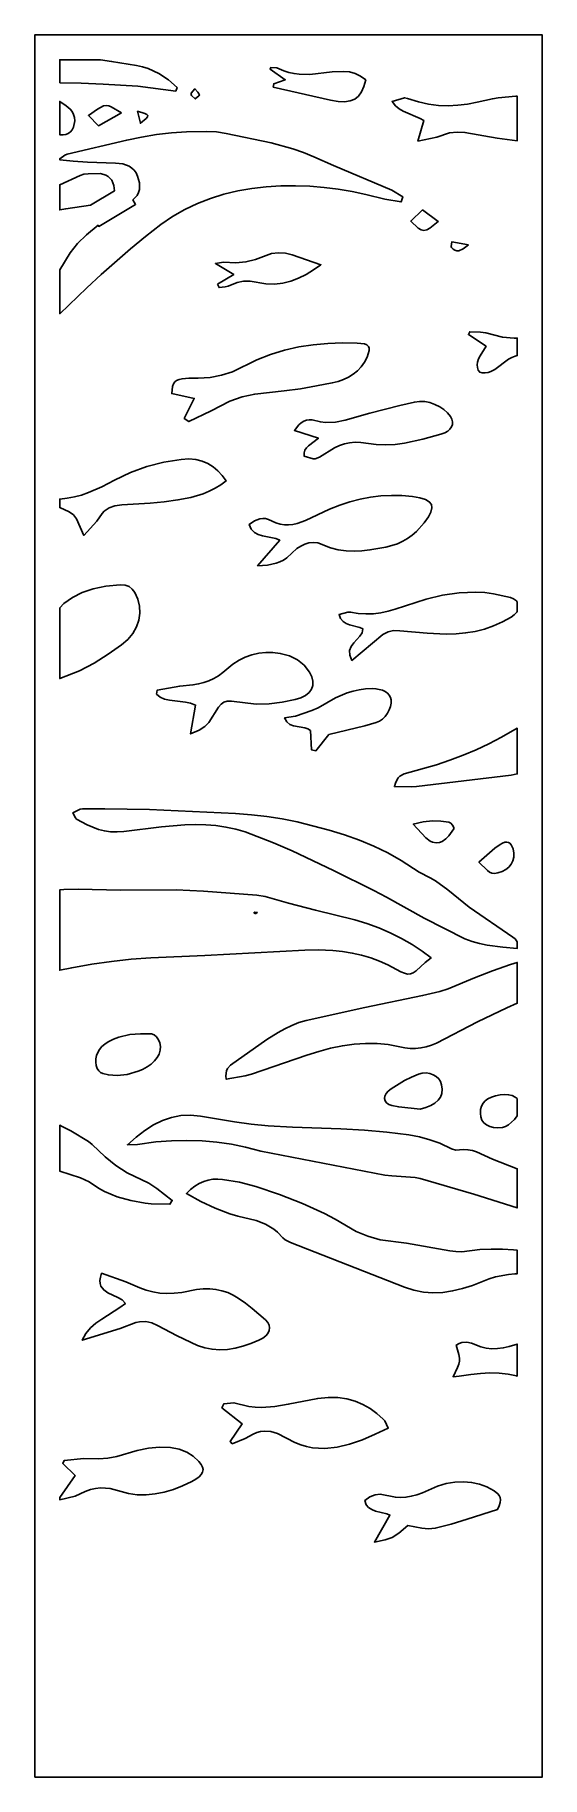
# Model space of a CAD drawing. Extents: x 0 to 408, y 0 to 1400.
import ezdxf

# ---------------------------------------------------------------- set-up
doc = ezdxf.new("R2010")
doc.units = 0
doc.layers.add('CUT', color=1, linetype='Continuous')
doc.layers.add('OUTLINE', color=7, linetype='Continuous')

msp = doc.modelspace()

# ---------------------------------------------------------------- linework, layer by layer
at = {"layer": 'CUT'}
for points in [[(20, 1361.38), (20, 1380), (52.92, 1380), (61.73, 1378.7), (81.79, 1375.35), (86.51, 1374.29), (91.06, 1372.85), (99.62, 1368.95), (107.41, 1363.83), (114.36, 1357.7), (113.33, 1354.85), (82.77, 1358.73), (54.98, 1360.4), (37.34, 1361.1)], [(212.66, 1368.38), (221.09, 1368.25), (239.1, 1370.22), (248.48, 1370.68), (253.07, 1370.19), (257.56, 1368.98), (261.92, 1366.89), (266.14, 1363.73), (264.7, 1358.46), (262.79, 1354.17), (260.34, 1350.83), (257.29, 1348.42), (253.59, 1346.91), (249.15, 1346.27), (243.93, 1346.47), (237.85, 1347.49), (191.79, 1358.08), (192.1, 1360.74), (201.38, 1363.98), (189.19, 1372.37), (189.9, 1373.89), (194.74, 1373.54), (200.22, 1371.2), (204.34, 1369.84), (208.49, 1368.92)], [(30.06, 1338.4), (31.2, 1336.11), (31.88, 1333.58), (32.09, 1330.93), (31.2, 1325.85), (30.11, 1323.68), (28.62, 1321.94), (26.85, 1320.72), (24.86, 1319.94), (22.7, 1319.59), (20.39, 1319.68), (20, 1319.77), (20, 1346.53), (25.14, 1342.97), (28.43, 1340.3)], [(131.95, 1350.93), (128.97, 1348.48), (126.05, 1351.19), (125.64, 1352.13), (125.86, 1353.07), (128.75, 1356.64), (131.17, 1353.89), (132.31, 1351.78)], [(309.8, 1332.89), (296.26, 1338.58), (293.01, 1340.54), (290.01, 1343.08), (287.34, 1346.39), (297.36, 1349.45), (299.82, 1348.96), (308.66, 1346.07), (316.61, 1344.32), (324.51, 1343.34), (332.37, 1343.05), (340.18, 1343.41), (347.96, 1344.34), (355.7, 1345.79), (367.92, 1348.69), (372.53, 1349.35), (386.74, 1350.75), (388, 1350.64), (388, 1314.94), (371.93, 1317.06), (345.84, 1321.61), (339.59, 1321.88), (333.43, 1321.16), (323.18, 1317.89), (308.04, 1314.7), (312.86, 1331.07)], [(69.81, 1337.32), (51.19, 1327.01), (43.08, 1335.12), (50.46, 1340.38), (55.27, 1342.84), (57.46, 1343.14), (59.53, 1342.87), (61.52, 1342.16)], [(90.1, 1336.03), (90.75, 1335.2), (90.53, 1334.19), (89.47, 1332.89), (84.93, 1328.95), (82.66, 1338.6), (88.56, 1336.8)], [(79.89, 1291.2), (78.03, 1292.97), (75.9, 1294.39), (70.86, 1296.24), (64.92, 1296.92), (42.41, 1297.64), (30.83, 1298.42), (20, 1299.6), (20, 1300.5), (24.18, 1303.43), (26.11, 1304.17), (73.95, 1315.44), (85.85, 1317.84), (97.8, 1319.83), (109.83, 1321.3), (121.95, 1322.12), (138.06, 1322.39), (146.04, 1321.94), (153.81, 1320.78), (189.93, 1313.33), (207.47, 1308.53), (216.01, 1305.54), (224.38, 1302.05), (240.11, 1295.05), (287.06, 1275.14), (296.07, 1269.8), (294.47, 1265.78), (281.47, 1267.96), (266.19, 1271.67), (255.09, 1274), (243.9, 1275.91), (232.6, 1277.34), (221.18, 1278.29), (209.64, 1278.71), (197.96, 1278.57), (186.13, 1277.85), (174.52, 1276.52), (163.16, 1274.57), (152.07, 1271.94), (141.27, 1268.61), (130.79, 1264.55), (120.63, 1259.71), (110.84, 1254.07), (101.41, 1247.6), (89.07, 1238.04), (76.97, 1228.1), (53.29, 1207.43), (41.7, 1196.72), (20, 1175.91), (20, 1211.15), (28.31, 1224.75), (34.33, 1232.29), (41.58, 1239.21), (50.93, 1246.99), (51.47, 1246.09), (81.07, 1263.75), (78.92, 1267.37), (82.25, 1270.91), (83.49, 1273.29), (84.2, 1275.79), (84.22, 1281.04), (82.67, 1286.55), (81.44, 1289.07)], [(63.61, 1278.94), (64.05, 1274.55), (44.76, 1263.04), (24.94, 1260.22), (20, 1259.33), (20, 1279.51), (36.35, 1286.95), (39.47, 1287.94), (42.93, 1288.4), (52.76, 1288.48), (57.23, 1287.25), (59.06, 1286.16), (61.87, 1283.1)], [(311.78, 1259.41), (324.44, 1250.04), (317.72, 1244.6), (315.2, 1243.24), (312.94, 1242.8), (310.75, 1243.28), (308.4, 1244.69), (302.35, 1250.33)], [(348.75, 1231.34), (344.48, 1228.03), (340.91, 1226.52), (339.32, 1226.46), (337.84, 1226.87), (336.44, 1227.76), (335.09, 1229.14), (334.77, 1230.02), (335.24, 1233.66)], [(146.95, 1199.56), (159.91, 1207.33), (145.29, 1216.34), (151.75, 1217.45), (161.69, 1216.93), (169.73, 1217.59), (177.49, 1219.41), (190.44, 1224.34), (195.96, 1224.95), (201.52, 1224.47), (207.06, 1223.11), (230.04, 1215.24), (224.09, 1211.13), (218.1, 1207.51), (212.04, 1204.46), (205.84, 1202.09), (199.44, 1200.49), (192.8, 1199.75), (185.85, 1199.97), (173.12, 1202.11), (167.82, 1202.03), (162.63, 1200.96), (155.37, 1198.07), (153.01, 1197.6), (148.14, 1196.91)], [(243.83, 1121.51), (239.18, 1120.34), (226.47, 1117.85), (213.6, 1115.63), (200.61, 1113.83), (176.83, 1111.34), (166.68, 1109.04), (156.93, 1105.58), (141.79, 1097.75), (123.97, 1089.28), (120.2, 1091.82), (128.23, 1107.82), (110.13, 1111.69), (110.84, 1117.56), (111.56, 1119.62), (112.61, 1121.19), (114.06, 1122.35), (115.96, 1123.16), (118.4, 1123.71), (123.9, 1124.2), (131.34, 1124.22), (140.98, 1124.73), (150.22, 1126.42), (159.06, 1129.28), (178.43, 1138.82), (189.55, 1143.24), (200.85, 1146.66), (212.31, 1149.2), (223.89, 1150.95), (235.58, 1151.99), (247.35, 1152.42), (259.17, 1152.34), (265.1, 1151.63), (266.99, 1150.84), (268.23, 1149.71), (268.83, 1148.21), (268.83, 1146.3), (267.19, 1141.1), (265.06, 1137), (262.48, 1133.35), (259.47, 1130.15), (256.07, 1127.37), (252.31, 1125.02), (248.22, 1123.06)], [(356.64, 1130.47), (355.97, 1132.57), (355.76, 1134.92), (356.01, 1137.09), (356.92, 1139.67), (358.24, 1142.18), (362.83, 1149.81), (348.73, 1159.19), (349.8, 1161.47), (358.42, 1161.06), (362.64, 1160.66), (376.07, 1157.2), (385.51, 1156.25), (388, 1156.35), (388, 1142.23), (386.25, 1141.81), (383.57, 1140.75), (380.93, 1139.3), (369.84, 1131.2), (366.77, 1129.51), (364.56, 1128.74), (362.04, 1128.33), (359.63, 1128.4), (357.78, 1129.05)], [(282.17, 1070.57), (274.57, 1070.84), (262.07, 1072.54), (257.5, 1072.64), (253.16, 1072.2), (248.99, 1071.28), (244.98, 1069.92), (241.07, 1068.15), (228.8, 1060.59), (225.48, 1059.42), (223.82, 1059.43), (216.54, 1061.55), (216.49, 1064.16), (217.14, 1066.36), (218.35, 1068.23), (219.99, 1069.87), (228.02, 1075.85), (208.79, 1082.21), (212.36, 1086.7), (214.26, 1088.33), (216.25, 1089.53), (218.35, 1090.31), (220.58, 1090.65), (222.95, 1090.54), (229.63, 1089), (233.7, 1088.53), (241.7, 1088.84), (249.6, 1090.38), (269.48, 1095.99), (293.4, 1102.14), (305.32, 1104.92), (309.4, 1105.45), (313.59, 1105.28), (317.76, 1104.47), (321.8, 1103.1), (325.57, 1101.23), (328.97, 1098.92), (331.87, 1096.25), (334.15, 1093.28), (335.27, 1091.06), (335.81, 1088.91), (335.75, 1086.87), (335.11, 1084.96), (333.87, 1083.2), (332.03, 1081.63), (329.59, 1080.27), (326.55, 1079.14), (312.01, 1075.05), (297.22, 1071.91), (289.72, 1070.96)], [(149.5, 1038.4), (144.98, 1035.65), (140.31, 1033.3), (135.48, 1031.32), (125.48, 1028.32), (115.12, 1026.35), (103.97, 1024.88), (92.71, 1023.75), (69.97, 1022.26), (64.35, 1021.61), (59.69, 1020.04), (55.82, 1017.29), (54.14, 1015.37), (49.91, 1009.16), (39.52, 997.72), (33.54, 1011), (30.99, 1014.28), (27.62, 1016.78), (20, 1020.19), (20, 1027.01), (25.94, 1027.61), (31.87, 1028.71), (37.6, 1030.24), (43.16, 1032.13), (53.86, 1036.77), (64.18, 1042.15), (76.97, 1048.31), (90.19, 1053.06), (103.79, 1056.54), (117.74, 1058.83), (123.88, 1059.2), (129.48, 1058.76), (134.56, 1057.55), (139.18, 1055.61), (143.38, 1053), (147.19, 1049.77), (150.66, 1045.95), (153.83, 1041.6)], [(295.83, 993.09), (291.59, 991.14), (287.08, 989.56), (282.3, 988.38), (269.48, 986.13), (263.09, 985.41), (256.72, 985.11), (250.36, 985.34), (244.03, 986.22), (237.73, 987.86), (227.67, 991.74), (223.99, 992.19), (220.46, 991.84), (217.07, 990.81), (213.84, 989.21), (210.78, 987.16), (202.67, 979.87), (199.98, 977.98), (197.12, 976.49), (194.06, 975.36), (187.2, 973.97), (179.13, 973.46), (197.03, 993.88), (193.93, 995.21), (183.14, 997.48), (179.68, 998.55), (176.59, 1000.24), (174.07, 1002.8), (172.31, 1006.52), (176.56, 1009.54), (180.96, 1011.23), (183.24, 1011.48), (185.59, 1011.3), (188.02, 1010.63), (193.9, 1007.86), (197.28, 1006.81), (200.67, 1006.27), (204.07, 1006.19), (207.49, 1006.55), (210.91, 1007.3), (217.78, 1009.86), (236.97, 1018.86), (245.16, 1022.11), (253.39, 1024.82), (261.66, 1026.97), (269.98, 1028.57), (278.34, 1029.57), (286.76, 1029.98), (295.22, 1029.77), (303.74, 1028.93), (309.59, 1027.89), (314.05, 1026.53), (317.15, 1024.78), (318.91, 1022.58), (319.37, 1019.86), (318.57, 1016.56), (316.51, 1012.61), (313.23, 1007.95), (307, 1001.05), (303.53, 998.06), (299.81, 995.41)], [(81.8, 924.24), (78.81, 919.05), (74.76, 914.22), (69.65, 909.85), (58.9, 902.28), (47.69, 895.23), (35.8, 889.02), (20, 882.67), (20, 939.57), (23.4, 943.03), (30.17, 947.94), (38.02, 951.9), (47.01, 954.91), (57.18, 956.99), (68.61, 958.14), (72.55, 957.89), (75.75, 956.71), (78.31, 954.67), (80.36, 951.87), (82.88, 946.46), (84.26, 940.88), (84.54, 935.25), (83.71, 929.67)], [(354.11, 920.66), (346.47, 919.38), (338.7, 918.66), (330.81, 918.46), (315.52, 919.22), (293.61, 921.23), (288.56, 921.33), (284.04, 920.32), (279.88, 918.22), (255.04, 897.36), (253.21, 901.65), (253.18, 905.31), (254.45, 908.51), (256.56, 911.38), (261.36, 916.77), (263.11, 919.59), (263.8, 922.7), (261.39, 923.77), (252.94, 925.83), (250.24, 926.89), (247.85, 928.51), (245.94, 930.92), (244.65, 934.34), (251.82, 936.21), (253.93, 936.13), (260.12, 935.05), (266.22, 934.66), (272.24, 934.89), (278.19, 935.64), (284.08, 936.85), (289.91, 938.42), (314.65, 946.65), (327.95, 949.78), (341.32, 951.67), (354.72, 952.29), (361.78, 951.91), (368.78, 950.95), (382.47, 947.98), (384.94, 946.9), (387.28, 945.1), (388, 944.21), (388, 936.74), (387.65, 936.22), (385.46, 933.99), (383.09, 932.22), (376.1, 928.28), (368.93, 925.07), (361.6, 922.54)], [(213.95, 867.25), (209.36, 865.85), (199.01, 863.8), (188.58, 862.53), (178.1, 862.29), (158.06, 864.59), (154.75, 864.46), (152.08, 863.69), (149.8, 862.15), (147.67, 859.74), (140.04, 847.56), (136.72, 844.24), (132.08, 841.34), (125.32, 838.31), (129.23, 861.41), (125.29, 862.97), (121.11, 863.88), (108.31, 865.29), (104.37, 866.2), (100.8, 867.78), (97.73, 870.28), (98.41, 873.54), (116.54, 876.68), (127.2, 877.68), (131.65, 878.44), (135.89, 879.54), (139.96, 880.99), (143.85, 882.8), (147.6, 884.98), (151.23, 887.54), (159.36, 894.27), (164.21, 897.42), (169.28, 899.95), (174.55, 901.84), (180.01, 903.1), (185.64, 903.71), (191.42, 903.68), (197.35, 903), (204.78, 901.04), (211.18, 897.84), (216.54, 893.44), (220.84, 887.86), (222.68, 884.12), (223.55, 880.57), (223.46, 877.24), (222.44, 874.19), (220.5, 871.48), (217.67, 869.15)], [(274.63, 847.36), (265.32, 844.8), (236.55, 837.75), (226.07, 824.8), (222.61, 825.37), (221.63, 840.94), (219.65, 842.31), (217.09, 843.08), (207.96, 844.71), (205.09, 845.95), (202.64, 848.01), (200.82, 851.17), (209.76, 852.43), (222.84, 856.96), (227.94, 859.18), (241.77, 867.2), (251.18, 871.17), (256.02, 872.62), (260.96, 873.69), (266.02, 874.38), (271.2, 874.68), (274.24, 874.56), (279.53, 873.33), (281.71, 872.27), (283.53, 870.93), (284.96, 869.36), (285.97, 867.56), (286.52, 865.56), (286.57, 863.08), (286.04, 860.38), (285.01, 857.61), (283.55, 854.9), (281.71, 852.38), (279.57, 850.19), (277.19, 848.47)], [(354.85, 825.61), (365.09, 830.43), (375.16, 835.63), (388, 842.79), (388, 806.09), (383.12, 805.23), (307.06, 795.96), (302.73, 795.68), (289.11, 795.99), (289.96, 798.79), (291.01, 801.06), (292.25, 802.88), (293.66, 804.3), (296.93, 806.23), (323, 813.5), (333.82, 817.14), (344.43, 821.18)], [(198.91, 770.12), (210.99, 767.67), (236.59, 761.05), (248.96, 757.22), (260.97, 752.95), (272.59, 748.14), (283.79, 742.73), (294.53, 736.64), (308.95, 727.18), (317.94, 722.7), (322.21, 720.21), (332, 712.95), (349.3, 699.04), (384.39, 675.08), (386.19, 673.53), (388, 671.33), (388, 665.91), (376.31, 666.96), (363.76, 668.63), (357.61, 669.89), (351.58, 671.56), (345.71, 673.73), (313.12, 690.26), (282.87, 707.13), (272.52, 712.57), (240.08, 728.53), (206.83, 744.3), (191.95, 750.69), (169.25, 759.56), (161.57, 761.77), (153.71, 763.45), (145.69, 764.62), (137.49, 765.29), (129.14, 765.49), (120.64, 765.24), (101.98, 763.5), (71.71, 759.88), (66.22, 759.48), (60.99, 759.67), (55.99, 760.39), (51.21, 761.59), (42.16, 765.14), (33.62, 769.84), (32.6, 770.81), (30.64, 774.98), (36.41, 777.72), (38.26, 778.04), (56.4, 777.95), (92.22, 777.5), (161.5, 774.36), (174.14, 773.36), (186.62, 771.98)], [(332.92, 756.4), (330.45, 753.93), (327.7, 751.91), (325.42, 751.11), (322.63, 750.89), (319.9, 751.25), (317.79, 752.14), (314.47, 754.9), (304.31, 765.81), (312.38, 767.62), (319.71, 768.37), (326.5, 768.23), (332.96, 767.38), (334.51, 766.51), (335.98, 764.9), (336.95, 763.17), (337.06, 761.98)], [(365.59, 727.22), (363.95, 728.43), (357.13, 735.19), (370.01, 746.4), (374.23, 749.49), (376.14, 750.58), (377.88, 751.2), (379.43, 751.36), (380.8, 751.07), (382, 750.36), (383.02, 749.24), (384.54, 745.84), (385.15, 742.51), (385.08, 739.35), (384.36, 736.39), (383.03, 733.7), (381.13, 731.32), (378.68, 729.3), (375.73, 727.69), (372.3, 726.54), (369.65, 726.16), (367.45, 726.43)], [(257.26, 688.97), (266.93, 685.97), (276.52, 682.42), (285.88, 678.38), (294.91, 673.89), (303.46, 669.02), (311.43, 663.79), (318.69, 658.27), (313.87, 654.72), (306.64, 647.83), (304.29, 646.23), (302.06, 645.4), (299.77, 645.3), (297.23, 645.91), (294.25, 647.21), (284.01, 652.68), (277.16, 655.72), (270.08, 658.32), (262.79, 660.47), (255.26, 662.17), (247.51, 663.43), (239.54, 664.25), (227.83, 664.68), (217.22, 664.4), (136.62, 660.29), (93.4, 658.48), (77.61, 657.22), (61.73, 655.46), (45.77, 653.18), (29.73, 650.39), (20, 648.4), (20, 712.87), (23.21, 713.14), (34.74, 713.47), (68.79, 712.73), (113.57, 713), (135.53, 712.01), (178.63, 708.66), (185.11, 707.7), (203.88, 702.37), (225.79, 696.65)], [(176.8, 695.17), (176.19, 694.6), (177.21, 693.96), (177.86, 694.01), (178.84, 694.88)], [(256.71, 588.97), (247.33, 587.64), (237.86, 585.68), (228.32, 583.16), (218.72, 580.11), (174.2, 564.9), (169.27, 563.58), (154, 560.79), (153.64, 563.42), (154.15, 567.67), (154.93, 569.37), (157.28, 572.19), (186.67, 592.68), (195.58, 598.35), (200.95, 601.4), (206.56, 604.11), (212.31, 606.36), (218.08, 608.02), (265.46, 618.38), (311.86, 627.95), (325.68, 631.31), (332.46, 633.53), (353.65, 642.37), (368.12, 647.97), (382.62, 653), (388, 654.64), (388, 621.82), (379.56, 618.27), (356.03, 607.03), (323.11, 589.74), (318.89, 588.07), (314.67, 586.81), (310.45, 585.98), (306.2, 585.56), (301.93, 585.56), (297.61, 586), (284.27, 588.62), (275.19, 589.52), (266, 589.62)], [(49.32, 571.83), (48.97, 574.48), (49.08, 577.14), (49.65, 579.76), (50.67, 582.3), (52.13, 584.72), (54.02, 586.98), (56.33, 589.02), (59.06, 590.81), (63.31, 592.92), (67.62, 594.56), (76.34, 596.63), (85.11, 597.41), (93.8, 597.34), (95.95, 596.58), (97.96, 594.83), (99.58, 592.54), (100.57, 590.18), (101.02, 587.11), (100.77, 584.06), (99.87, 581.07), (98.35, 578.19), (96.23, 575.46), (93.57, 572.93), (90.38, 570.65), (86.7, 568.67), (83.19, 567.24), (74.18, 564.54), (66.18, 563.92), (59.23, 564.21), (54.79, 565.3), (52.92, 566.29), (51.35, 567.67), (50.13, 569.5)], [(302.8, 562.49), (308.46, 564.89), (311.59, 565.73), (314.68, 565.89), (317.65, 565.43), (320.39, 564.44), (322.8, 562.97), (324.8, 561.09), (326.28, 558.88), (327.16, 556.41), (327.57, 552.76), (327.22, 549.46), (326.14, 546.5), (324.31, 543.88), (321.76, 541.61), (318.48, 539.67), (314.48, 538.08), (309.76, 536.83), (292.65, 538.5), (287.19, 539.63), (284.66, 540.6), (282.83, 541.92), (281.69, 543.5), (281.26, 545.29), (281.53, 547.22), (282.5, 549.23), (284.18, 551.24), (286.57, 553.19), (297.22, 559.71)], [(372.3, 521.76), (368.88, 522), (365.85, 522.77), (363.25, 524.03), (361.15, 525.75), (359.58, 527.91), (358.6, 530.46), (358.27, 533.39), (358.5, 536.43), (359.23, 539.12), (360.45, 541.46), (362.17, 543.47), (364.41, 545.15), (367.17, 546.51), (370.46, 547.56), (374.29, 548.32), (377.73, 548.58), (380.92, 548.33), (383.8, 547.62), (386.29, 546.48), (388, 545.21), (388, 531.34), (385.73, 528.52), (383.36, 526.19), (380.86, 524.23), (378.38, 522.81), (376.05, 522.07)], [(29.04, 519.44), (43.11, 510.84), (46.11, 508.42), (56.69, 498.33), (65.11, 491.58), (74.36, 485.68), (91.71, 477.26), (98.13, 472.87), (110.49, 463.48), (108.61, 460.41), (93.52, 460.73), (88.63, 461.23), (77.2, 463.36), (66.28, 466.43), (56.04, 470.71), (51.23, 473.4), (43.66, 478.46), (36.85, 481.6), (20, 486.98), (20, 523.82), (21.58, 523.16)], [(169.47, 506.2), (158.05, 508.55), (146.38, 510.25), (134.48, 511.28), (122.33, 511.65), (109.93, 511.35), (97.28, 510.37), (82.48, 508.49), (74.52, 508.15), (81.47, 514.36), (88.42, 519.71), (95.44, 524.15), (102.57, 527.63), (109.88, 530.11), (117.41, 531.53), (125.21, 531.86), (133.35, 531.04), (160.51, 526.62), (174.09, 524.8), (187.71, 523.47), (207.24, 522.37), (246, 521.02), (264.99, 519.88), (283.1, 518.36), (300.82, 516.12), (309.4, 514.44), (317.73, 512.24), (325.75, 509.38), (335.04, 504.93), (338.59, 503.74), (344.5, 504.24), (348.33, 504.08), (351.89, 503.42), (355.25, 502.36), (367.95, 496.55), (388, 488.85), (388, 457.35), (353.06, 468.33), (309.89, 481.08), (305.79, 481.93), (287.05, 483.13), (281.59, 483.74), (181.75, 502.92)], [(312.47, 389.81), (304.83, 391.28), (297.28, 393.71), (205.58, 429.68), (201.34, 431.88), (199.48, 433.3), (195.17, 437.79), (192.18, 440.33), (185.48, 444.45), (177.93, 447.42), (163.19, 450.8), (156.94, 452.57), (144.95, 457.09), (133.37, 462.65), (121.85, 468.91), (125.24, 472.16), (128.7, 474.86), (132.23, 477.02), (135.84, 478.65), (139.51, 479.78), (143.25, 480.42), (147.05, 480.58), (150.92, 480.28), (164.65, 478.01), (177.76, 474.6), (196.87, 468.11), (215.37, 460.97), (233.01, 452.83), (241.43, 448.29), (258.39, 438.39), (267.77, 434.57), (277.76, 431.88), (298.76, 429.06), (333.66, 422.94), (338.53, 422.39), (343.43, 422.22), (357.77, 423.86), (367, 424.36), (376.02, 424.28), (384.88, 423.73), (388, 423.36), (388, 404.5), (385.97, 404.49), (380.97, 403.98), (370.5, 401.89), (365.28, 400.35), (352.03, 395.13), (343.94, 392.54), (335.94, 390.67), (328.03, 389.55), (320.2, 389.25)], [(183.23, 352.7), (180.1, 351.05), (173.75, 348.45), (167.41, 346.33), (161.1, 344.74), (154.85, 343.74), (148.68, 343.4), (142.61, 343.77), (136.65, 344.91), (130.84, 346.9), (114.5, 354.51), (98.58, 362.92), (94.05, 365), (89.38, 366.1), (84.22, 365.92), (81.35, 365.26), (68.68, 360.64), (38.08, 351.06), (41.07, 356.43), (44.81, 360.92), (49.1, 364.75), (53.79, 368.1), (68.38, 377.26), (72.83, 380.68), (70.22, 383.45), (66.69, 385.55), (58.8, 389.2), (55.44, 391.5), (53.15, 394.63), (52.55, 396.62), (52.41, 398.96), (52.79, 401.68), (53.74, 404.84), (73.21, 398.03), (84.4, 393.13), (89.64, 391.29), (95, 389.92), (100.51, 389.02), (106.19, 388.64), (112.06, 388.79), (118.14, 389.51), (130.06, 391.92), (135.46, 392.46), (140.68, 392.45), (145.69, 391.91), (150.5, 390.87), (155.09, 389.34), (159.45, 387.34), (163.57, 384.91), (169.34, 380.86), (174.86, 376.56), (185.38, 367.52), (187.29, 365.41), (188.43, 363.21), (188.83, 360.98), (188.49, 358.77), (187.44, 356.61), (185.68, 354.58)], [(341.5, 336.75), (341.05, 339.51), (338.92, 347.18), (341.13, 348.41), (343.28, 349.17), (347.37, 349.56), (351.08, 348.83), (358.65, 345.65), (363.06, 344.58), (367.55, 344.16), (372.11, 344.31), (376.75, 344.96), (381.45, 346.02), (388, 348.01), (388, 322.25), (387.44, 322.43), (380.52, 323.88), (373.36, 324.65), (365.97, 324.81), (358.38, 324.43), (350.61, 323.56), (341.33, 322.09), (336.32, 321.76), (340, 329.19), (341, 331.89), (341.49, 334.31)], [(195.09, 276.11), (189.8, 277.75), (184.31, 278.04), (181.47, 277.62), (178.54, 276.81), (175.54, 275.57), (169.15, 272.14), (158.72, 267.88), (157.11, 269.77), (166.79, 283.9), (150.42, 296.8), (152.1, 300.02), (160.06, 300.83), (172.11, 297.83), (177.18, 297.25), (182.35, 297.09), (192.92, 297.81), (203.75, 299.63), (227.54, 304.3), (235.85, 305.12), (243.6, 304.99), (250.82, 303.96), (257.54, 302.1), (263.8, 299.48), (269.65, 296.16), (275.1, 292.21), (280.2, 287.68), (281.36, 286.23), (284.26, 280.52), (273.78, 275.48), (263.41, 271.09), (253.17, 267.6), (243.07, 265.22), (233.14, 264.19), (228.24, 264.25), (223.38, 264.73), (218.57, 265.66), (213.81, 267.08), (209.11, 269)], [(52.85, 232.41), (48.87, 232.01), (44.77, 231.08), (40.5, 229.54), (32.52, 225.86), (20, 222.91), (20, 224.73), (32.36, 242.29), (22.45, 251.98), (23.53, 254.34), (39.33, 256.05), (51.53, 255.72), (58.71, 256.32), (65.91, 257.72), (82.37, 262.59), (91.43, 264.38), (100.37, 265.16), (109.15, 264.82), (116.04, 263.5), (122.12, 261.14), (127.42, 257.82), (131.97, 253.61), (133.76, 251.32), (134.86, 249.17), (135.25, 247.12), (134.93, 245.16), (133.88, 243.25), (132.09, 241.38), (129.54, 239.51), (126.22, 237.62), (118.8, 234.11), (111.4, 231.24), (104.02, 229.05), (96.7, 227.57), (89.44, 226.86), (82.27, 226.96), (75.22, 227.91), (60.6, 231.82), (56.75, 232.32)], [(347.58, 207.21), (334.9, 203.39), (322.05, 200.06), (316.59, 199.56), (311.09, 200.17), (299.89, 202.21), (292.73, 196.16), (287.42, 192.69), (281.66, 190.66), (273.1, 188.94), (285.54, 210.6), (283.01, 211.68), (273.83, 213.86), (270.91, 214.94), (268.38, 216.55), (266.44, 218.91), (265.31, 222.22), (269.5, 225.3), (273.66, 226.96), (277.75, 227.34), (290.02, 224.85), (294.17, 224.66), (298.37, 224.94), (302.67, 225.68), (307.08, 226.88), (311.66, 228.54), (323.71, 233.74), (330.86, 235.88), (337.83, 237.1), (344.61, 237.43), (351.18, 236.89), (357.51, 235.49), (363.57, 233.25), (369.35, 230.19), (372.43, 227.79), (373.54, 226.36), (374.27, 224.71), (374.56, 222.79), (374.34, 220.57), (373.54, 218), (372.1, 215.03)]]:
    msp.add_lwpolyline(points, close=True, dxfattribs=at)
at = {"layer": 'OUTLINE'}
msp.add_lwpolyline([(0, 0), (408, 0), (408, 1400), (0, 1400)], close=True, dxfattribs=at)

doc.saveas('drawing.dxf')
